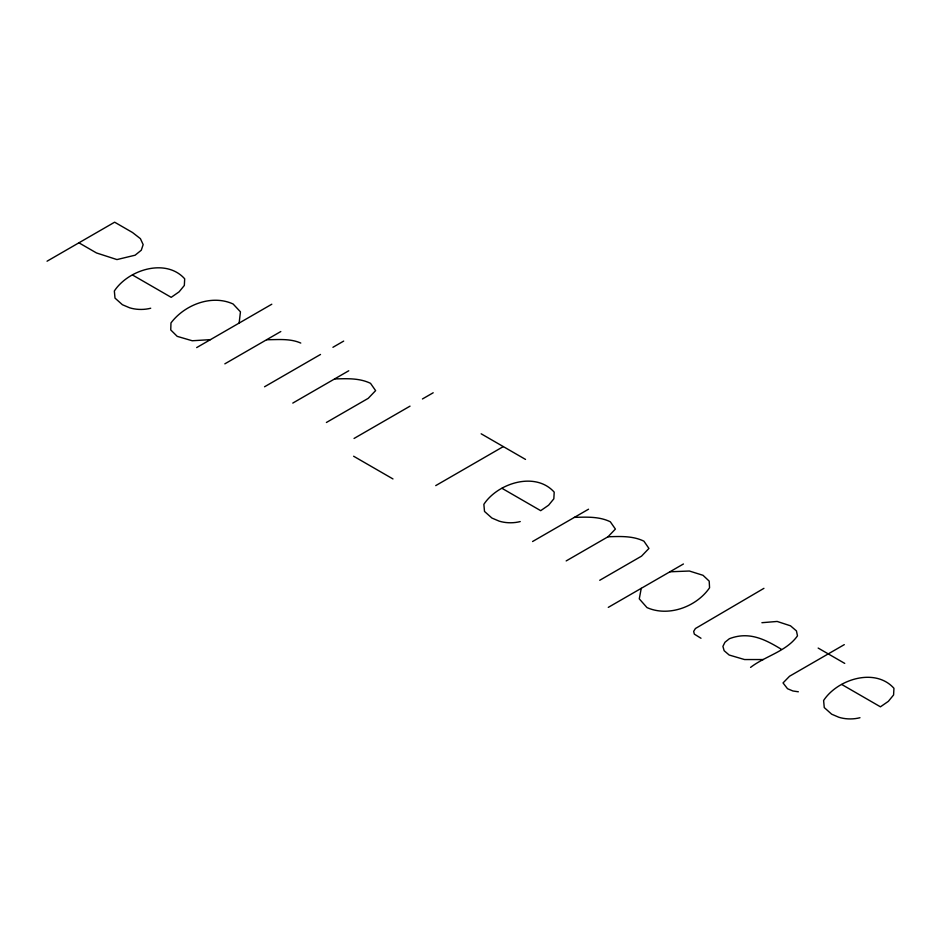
<?xml version="1.0" encoding="UTF-8"?>
<svg xmlns="http://www.w3.org/2000/svg" width="941" height="941" viewBox="0 0 941 941"><rect width="100%" height="100%" fill="white"/><g stroke="black" fill="none" stroke-linecap="round" stroke-linejoin="round"><path stroke-width="1.41" d="M239.143 323.069L240.449 311.836L233.109 304.002C211.678 294.145 184.542 304.86 170.968 322.951L170.756 329.95L177.214 336.36L192.246 340.76L210.466 339.63M641.244 588.337L639.28 598.852L646.985 607.58C668.604 617.214 696.575 606.71 709.561 587.796L709.196 581.126L703.021 575.304L689.377 571.022L669.921 571.787M566.176 560.93L607.992 536.782L615.402 529.077L610.321 521.784C599.17 516.338 586.443 517.056 574.386 517.374M750.577 667.381C765.456 655.924 786.453 651.443 797.474 635.869L796.451 630.917L790.499 625.812L777.148 621.448L761.904 622.707M47.05 261.21L114.637 222.194L132.493 232.498L140.409 238.661L143.161 244.613L141.279 250.224L135.104 255.211L116.955 259.575L96.488 252.953L78.915 242.813M196.669 347.594L271.808 304.214M224.84 363.849L280.806 331.538M264.55 386.775L320.516 354.463M332.926 347.3L343.677 341.089M292.78 403.089L348.758 370.766M326.398 422.485L368.213 398.349L375.612 390.633L370.531 383.34C359.391 377.906 346.664 378.623 334.596 378.941M354.051 438.459L410.029 406.147M422.438 398.972L433.189 392.773M435.73 485.615L503.317 446.587M532.571 541.522L588.537 509.21M599.723 580.291L641.539 556.143L648.937 548.438L643.926 541.181C632.787 535.723 620.06 536.382 607.992 536.782M608.286 607.368L683.425 563.988M763.927 588.337L695.423 628.517L693.658 631.399L694.329 634.128L700.986 638.257M844.3 644.632L789.558 676.226L783.03 682.931L787.523 688.718L792.898 690.976L798.344 691.776M266.656 339.713C278.018 339.748 290.099 338.313 300.767 343.065M763.28 659.547L744.543 659.547L729.157 655.018L724.147 650.702L722.911 646.385L724.946 642.28L729.381 638.716C748.871 631.199 764.739 639.162 781.206 649.196M481.169 433.801L525.525 459.42M818.164 648.067L844.736 663.405M132.493 274.995L171.191 297.332L179.096 291.851L184.33 285.476L184.695 278.807C165.851 257.74 128.235 269.785 114.343 291.004L115.002 298.097L122.401 304.719L129.587 307.778A23.843 13.762 0 0 0 150.713 308.236M502.012 488.332L540.699 510.669L548.615 505.188L553.837 498.812L554.202 492.143C535.358 471.076 497.754 483.121 483.862 504.341L484.509 511.434L491.92 518.056L499.106 521.114A23.843 13.762 0 0 0 520.232 521.573M841.748 684.483L880.447 706.82L888.363 701.339L893.585 694.964L893.95 688.294C875.106 667.228 837.502 679.273 823.61 700.492L824.257 707.573L831.668 714.195L838.854 717.265A23.843 13.762 0 0 0 859.98 717.724M353.616 456.232L392.973 478.945"/></g></svg>
